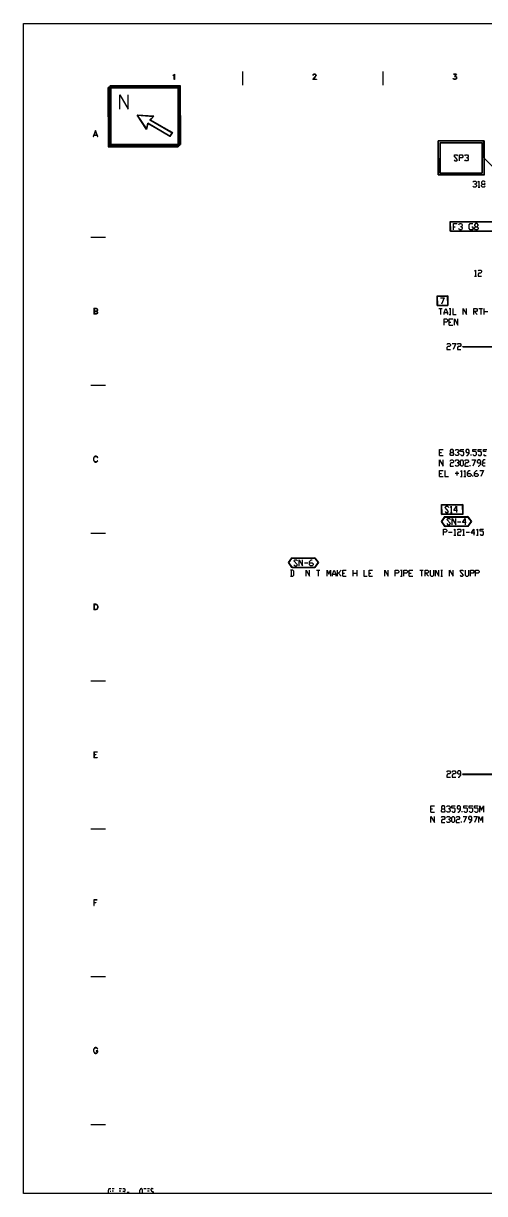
# Model space of a CAD drawing. Header units: millimetres. Extents: x 0 to 818, y 0 to 746.
# Drawn here: x 0 to 294, y 0 to 746 of the extents above; entities that cross this region are included whole.
import ezdxf

# ---------------------------------------------------------------- set-up
doc = ezdxf.new("R2010")
doc.units = ezdxf.units.MM
doc.layers.add('DIAGRAM_IMAGE', color=7, linetype='Continuous')
doc.layers.add('DIAGRAM_VECTOR', color=4, linetype='Continuous')
picture_1 = doc.add_image_def('image1.png', size_in_pixel=(3409, 3109))

msp = doc.modelspace()

# ---------------------------------------------------------------- linework, layer by layer
at = {"layer": 'DIAGRAM_VECTOR'}
for p, q in [((95.44, 712.96), (95.8, 713.2)), ((95.8, 712.96), (95.44, 712.84)), ((95.44, 712.84), (95.44, 712.96)), ((95.8, 713.2), (96.28, 713.68)), ((96.16, 713.32), (95.8, 712.96)), ((96.16, 710.2), (96.16, 713.32)), ((96.28, 710.2), (96.16, 710.2)), ((96.28, 713.68), (96.28, 710.2)), ((139.84, 706.72), (139.84, 715.36)), ((184.48, 710.2), (185.92, 711.88)), ((186.76, 710.2), (184.48, 710.2)), ((184.6, 712.96), (184.72, 713.32)), ((184.6, 712.84), (184.6, 712.96)), ((184.72, 712.84), (184.6, 712.84)), ((186.04, 711.88), (184.6, 710.2)), ((184.6, 710.44), (186.76, 710.44)), ((184.72, 713.32), (184.96, 713.56)), ((184.96, 713.32), (184.72, 712.96)), ((184.72, 712.96), (184.72, 712.84)), ((184.96, 713.56), (185.2, 713.68)), ((185.2, 713.56), (184.96, 713.32)), ((185.2, 713.68), (185.92, 713.68)), ((185.92, 713.56), (185.2, 713.56)), ((185.92, 713.68), (186.28, 713.56)), ((186.28, 713.32), (185.92, 713.56)), ((185.92, 711.88), (186.28, 712.36)), ((186.4, 712.36), (186.04, 711.88)), ((186.28, 713.56), (186.4, 713.32)), ((186.4, 712.96), (186.28, 713.32)), ((186.28, 712.36), (186.4, 712.72)), ((186.4, 713.32), (186.52, 712.96)), ((186.4, 712.72), (186.4, 712.96)), ((186.52, 712.72), (186.4, 712.36)), ((186.52, 712.96), (186.52, 712.72)), ((186.76, 710.44), (186.76, 710.2)), ((229.36, 706.72), (229.36, 715.36)), ((274, 710.56), (273.88, 710.92)), ((273.88, 710.92), (274, 710.92)), ((274.24, 710.56), (274, 710.92)), ((274.6, 710.44), (274, 710.68)), ((274.24, 710.44), (274, 710.56)), ((274.24, 713.56), (274.24, 713.68)), ((274.24, 713.68), (276.04, 713.68)), ((275.8, 713.56), (274.24, 713.56)), ((274.72, 710.44), (274.24, 710.56)), ((274.72, 710.2), (274.24, 710.44)), ((275.8, 713.68), (274.72, 712.24)), ((274.72, 712.24), (275.2, 712.24)), ((275.2, 710.44), (274.72, 710.44)), ((275.2, 710.2), (274.72, 710.2)), ((276.04, 713.68), (274.84, 712.24)), ((274.84, 712.36), (275.2, 712.36)), ((275.2, 712.36), (275.68, 712.24)), ((275.2, 712.24), (275.68, 712)), ((275.68, 710.56), (275.2, 710.44)), ((275.68, 710.44), (275.2, 710.2)), ((275.32, 712.24), (275.8, 711.88)), ((275.8, 710.68), (275.32, 710.44)), ((275.68, 712.24), (276.04, 711.88)), ((275.68, 712), (276.04, 711.52)), ((276.04, 711.04), (275.68, 710.56)), ((276.04, 710.68), (275.68, 710.44)), ((275.8, 711.88), (276.04, 711.4)), ((276.04, 711.16), (275.8, 710.68)), ((276.04, 711.88), (276.16, 711.4)), ((276.04, 711.4), (276.04, 711.16)), ((276.16, 711.16), (276.04, 710.68)), ((276.16, 711.4), (276.16, 711.16)), ((54.28, 667.48), (54.04, 705.04)), ((54.04, 705.04), (54.04, 667.36)), ((54.28, 667.48), (54.04, 705.04)), ((54.04, 705.04), (54.28, 704.8)), ((54.04, 705.04), (54.28, 704.8)), ((99.04, 705.04), (54.04, 705.04)), ((54.28, 704.8), (99.04, 705.04)), ((54.28, 704.8), (99.04, 705.04)), ((54.28, 704.8), (54.28, 667.48)), ((98.92, 704.8), (54.28, 704.8)), ((54.64, 667.84), (54.52, 705.4)), ((54.52, 705.4), (54.52, 667.72)), ((54.64, 667.84), (54.52, 705.4)), ((54.52, 705.4), (54.64, 705.16)), ((54.52, 705.4), (54.64, 705.16)), ((99.4, 705.4), (54.52, 705.4)), ((54.64, 705.16), (99.4, 705.4)), ((54.64, 705.16), (99.4, 705.4)), ((54.64, 705.16), (54.64, 667.84)), ((99.28, 705.16), (54.64, 705.16)), ((55, 668.2), (54.88, 705.76)), ((54.88, 705.76), (54.88, 668.08)), ((55, 668.2), (54.88, 705.76)), ((54.88, 705.76), (55, 705.64)), ((54.88, 705.76), (55, 705.64)), ((99.76, 705.76), (54.88, 705.76)), ((55, 705.64), (99.76, 705.76)), ((55, 705.64), (99.76, 705.76)), ((55, 705.64), (55, 668.2)), ((99.64, 705.64), (55, 705.64)), ((55.36, 668.56), (55.24, 706.12)), ((55.24, 706.12), (55.24, 668.44)), ((55.36, 668.56), (55.24, 706.12)), ((55.24, 706.12), (55.36, 706)), ((55.24, 706.12), (55.36, 706)), ((100.24, 706.12), (55.24, 706.12)), ((55.36, 706), (100.24, 706.12)), ((55.36, 706), (100.24, 706.12)), ((55.36, 706), (55.36, 668.56)), ((100, 706), (55.36, 706)), ((55.72, 669.04), (55.6, 706.48)), ((55.6, 706.48), (55.6, 668.8)), ((55.72, 669.04), (55.6, 706.48)), ((55.6, 706.48), (55.72, 706.48)), ((55.72, 706.48), (55.72, 669.04)), ((98.68, 704.56), (98.56, 704.56)), ((98.56, 704.56), (98.68, 667.36)), ((98.56, 704.56), (98.68, 667.36)), ((98.56, 667.48), (98.56, 704.56)), ((98.68, 667.36), (98.68, 704.56)), ((99.04, 705.04), (98.92, 704.8)), ((99.04, 705.04), (98.92, 704.8)), ((98.92, 704.8), (99.04, 667.72)), ((98.92, 704.8), (99.04, 667.72)), ((98.92, 667.84), (98.92, 704.8)), ((99.04, 667.72), (99.04, 705.04)), ((99.4, 705.4), (99.28, 705.16)), ((99.4, 705.4), (99.28, 705.16)), ((99.28, 705.16), (99.4, 668.08)), ((99.28, 705.16), (99.4, 668.08)), ((99.28, 668.2), (99.28, 705.16)), ((99.4, 668.08), (99.4, 705.4)), ((99.76, 705.76), (99.64, 705.64)), ((99.76, 705.76), (99.64, 705.64)), ((99.64, 705.64), (99.76, 668.44)), ((99.64, 705.64), (99.76, 668.44)), ((99.64, 668.56), (99.64, 705.64)), ((99.76, 668.44), (99.76, 705.76)), ((100.24, 706.12), (100, 706)), ((100.24, 706.12), (100, 706)), ((100, 706), (100.24, 668.8)), ((100, 706), (100.24, 668.8)), ((100, 669.04), (100, 706)), ((100.24, 668.8), (100.24, 706.12)), ((61.48, 691.24), (61.48, 700.48)), ((61.48, 700.48), (66.76, 691.24)), ((66.76, 691.24), (66.76, 700.48)), ((72.64, 687.52), (72.52, 687.4)), ((72.52, 687.4), (72.64, 687.52)), ((72.52, 687.4), (78.52, 678.76)), ((72.52, 687.4), (78.52, 678.76)), ((78.52, 678.28), (72.52, 687.4)), ((83.2, 686.8), (72.52, 687.4)), ((72.52, 687.4), (82.84, 686.68)), ((83.2, 686.8), (72.52, 687.4)), ((78.52, 678.76), (72.64, 687.52)), ((72.64, 687.52), (83.2, 686.8)), ((82.84, 686.68), (80.56, 684.52)), ((83.2, 686.8), (80.92, 684.52)), ((80.92, 684.52), (82.84, 686.68)), ((80.92, 684.52), (82.84, 686.68)), ((82.84, 686.68), (83.2, 686.8)), ((82.84, 686.68), (83.2, 686.8)), ((78.52, 678.28), (79.24, 682.36)), ((79.24, 682.36), (78.52, 678.76)), ((78.52, 678.28), (79.24, 682.36)), ((79.36, 682.12), (78.52, 678.28)), ((79.24, 682.36), (79.36, 682.12)), ((79.24, 682.36), (79.36, 682.12)), ((93.4, 674.2), (79.24, 682.36)), ((79.36, 682.12), (93.4, 674.2)), ((79.36, 682.12), (93.4, 674.2)), ((93.4, 673.96), (79.36, 682.12)), ((94.96, 676.36), (80.56, 684.52)), ((80.56, 684.52), (94.72, 676.24)), ((94.96, 676.36), (80.56, 684.52)), ((80.56, 684.52), (80.92, 684.52)), ((80.56, 684.52), (80.92, 684.52)), ((80.92, 684.52), (94.96, 676.36)), ((46, 677.68), (44.56, 673.84)), ((44.56, 673.84), (44.68, 673.84)), ((44.68, 673.84), (46, 677.08)), ((44.92, 674.8), (47.08, 674.8)), ((45.04, 674.92), (46.84, 674.92)), ((47.44, 673.84), (46, 677.68)), ((46, 677.08), (47.2, 673.84)), ((47.2, 673.84), (47.44, 673.84)), ((78.52, 678.76), (78.52, 678.28)), ((78.52, 678.76), (78.52, 678.28)), ((94.96, 676.36), (93.4, 673.96)), ((93.4, 673.96), (94.72, 676.24)), ((94.72, 676.24), (93.4, 674.2)), ((93.4, 673.96), (94.72, 676.24)), ((93.4, 674.2), (93.4, 673.96)), ((93.4, 674.2), (93.4, 673.96)), ((94.72, 676.24), (94.96, 676.36)), ((94.72, 676.24), (94.96, 676.36)), ((98.56, 667.48), (54.04, 667.36)), ((98.56, 667.48), (54.04, 667.36)), ((54.04, 667.36), (54.28, 667.48)), ((54.04, 667.36), (54.28, 667.48)), ((54.04, 667.36), (98.68, 667.36)), ((54.28, 667.48), (98.56, 667.48)), ((98.92, 667.84), (54.52, 667.72)), ((98.92, 667.84), (54.52, 667.72)), ((54.52, 667.72), (54.64, 667.84)), ((54.52, 667.72), (54.64, 667.84)), ((54.52, 667.72), (99.04, 667.72)), ((54.64, 667.84), (98.92, 667.84)), ((99.28, 668.2), (54.88, 668.08)), ((99.28, 668.2), (54.88, 668.08)), ((54.88, 668.08), (55, 668.2)), ((54.88, 668.08), (55, 668.2)), ((54.88, 668.08), (99.4, 668.08)), ((55, 668.2), (99.28, 668.2)), ((99.64, 668.56), (55.24, 668.44)), ((99.64, 668.56), (55.24, 668.44)), ((55.24, 668.44), (55.36, 668.56)), ((55.24, 668.44), (55.36, 668.56)), ((55.24, 668.44), (99.76, 668.44)), ((55.36, 668.56), (99.64, 668.56)), ((100, 669.04), (55.6, 668.8)), ((100, 669.04), (55.6, 668.8)), ((55.6, 668.8), (55.72, 669.04)), ((55.6, 668.8), (55.72, 669.04)), ((55.6, 668.8), (100.24, 668.8)), ((55.72, 669.04), (100, 669.04)), ((98.68, 667.36), (98.56, 667.48)), ((98.68, 667.36), (98.56, 667.48)), ((99.04, 667.72), (98.92, 667.84)), ((99.04, 667.72), (98.92, 667.84)), ((99.4, 668.08), (99.28, 668.2)), ((99.4, 668.08), (99.28, 668.2)), ((99.76, 668.44), (99.64, 668.56)), ((99.76, 668.44), (99.64, 668.56)), ((100.24, 668.8), (100, 669.04)), ((100.24, 668.8), (100, 669.04)), ((264.64, 671.08), (264.4, 671.2)), ((264.4, 671.2), (293.68, 671.2)), ((264.64, 671.08), (264.4, 671.2)), ((264.4, 671.2), (264.64, 649.36)), ((264.4, 671.2), (264.64, 649.36)), ((264.4, 649.36), (264.4, 671.2)), ((293.68, 671.2), (264.64, 671.08)), ((293.68, 671.2), (264.64, 671.08)), ((264.64, 671.08), (293.44, 671.08)), ((264.64, 649.36), (264.64, 671.08)), ((265.72, 669.88), (265.6, 670.12)), ((265.6, 670.12), (292.48, 670.12)), ((265.72, 669.88), (265.6, 670.12)), ((265.6, 670.12), (265.72, 650.44)), ((265.6, 670.12), (265.72, 650.44)), ((265.6, 650.44), (265.6, 670.12)), ((292.48, 670.12), (265.72, 669.88)), ((292.48, 670.12), (265.72, 669.88)), ((265.72, 669.88), (292.36, 669.88)), ((265.72, 650.44), (265.72, 669.88)), ((292.36, 669.88), (292.48, 670.12)), ((292.36, 669.88), (292.48, 670.12)), ((292.48, 650.44), (292.36, 669.88)), ((292.36, 669.88), (292.36, 650.56)), ((292.48, 650.44), (292.36, 669.88)), ((292.48, 670.12), (292.48, 650.44)), ((293.44, 671.08), (293.68, 671.2)), ((293.44, 671.08), (293.68, 671.2)), ((293.68, 649.24), (293.44, 671.08)), ((293.44, 671.08), (293.44, 649.48)), ((293.68, 649.24), (293.44, 671.08)), ((293.68, 671.2), (293.68, 649.24)), ((274.6, 661.6), (275.08, 662.2)), ((276.76, 658.96), (274.6, 661.6)), ((274.6, 658.96), (275.08, 658.36)), ((275.08, 662.2), (276.28, 662.2)), ((275.08, 658.36), (276.28, 658.36)), ((276.28, 662.2), (276.76, 661.6)), ((276.28, 658.36), (276.76, 658.96)), ((277.96, 658.36), (277.96, 662.2)), ((277.96, 662.2), (279.64, 662.2)), ((279.64, 660.28), (277.96, 660.28)), ((279.64, 662.2), (280.12, 661.6)), ((280.12, 660.88), (279.64, 660.28)), ((280.12, 661.6), (280.12, 660.88)), ((281.32, 661.6), (281.8, 662.2)), ((281.8, 658.36), (281.32, 658.96)), ((281.8, 662.2), (283, 662.2)), ((283, 658.36), (281.8, 658.36)), ((283, 660.28), (282.4, 660.28)), ((283, 662.2), (283.48, 661.6)), ((283.48, 660.88), (283, 660.28)), ((283, 660.28), (283.48, 659.56)), ((283.48, 658.96), (283, 658.36)), ((283.48, 661.6), (283.48, 660.88)), ((283.48, 659.56), (283.48, 658.96)), ((293.44, 660.28), (293.56, 660.4)), ((329.8, 624.16), (293.44, 660.28)), ((293.44, 660.28), (329.68, 624.04)), ((329.8, 624.16), (293.44, 660.28)), ((293.56, 660.4), (329.8, 624.16)), ((264.64, 649.36), (264.4, 649.36)), ((264.52, 649.48), (264.52, 649.24)), ((264.52, 649.24), (293.44, 649.48)), ((293.44, 649.48), (264.52, 649.48)), ((264.52, 649.24), (293.44, 649.48)), ((293.68, 649.24), (264.52, 649.24)), ((265.72, 650.44), (265.6, 650.44)), ((265.72, 650.56), (265.72, 650.44)), ((265.72, 650.44), (292.36, 650.56)), ((292.36, 650.56), (265.72, 650.56)), ((265.72, 650.44), (292.36, 650.56)), ((292.48, 650.44), (265.72, 650.44)), ((292.36, 650.56), (292.48, 650.44)), ((292.36, 650.56), (292.48, 650.44)), ((293.44, 649.48), (293.68, 649.24)), ((293.44, 649.48), (293.68, 649.24)), ((286.48, 644.8), (287.08, 645.52)), ((287.08, 641.56), (286.48, 642.28)), ((287.08, 645.52), (288.16, 645.52)), ((288.16, 643.48), (287.56, 643.48)), ((288.16, 645.52), (288.76, 644.8)), ((288.76, 644.2), (288.16, 643.48)), ((288.16, 643.48), (288.76, 642.88)), ((288.76, 642.28), (288.16, 641.56)), ((288.76, 644.8), (288.76, 644.2)), ((288.76, 642.88), (288.76, 642.28)), ((289.84, 644.8), (290.32, 645.52)), ((290.32, 645.52), (290.32, 641.56)), ((292.6, 645.52), (292, 644.8)), ((292, 644.8), (292, 644.2)), ((292, 644.2), (292.6, 643.48)), ((292, 642.88), (292.6, 643.48)), ((292, 642.28), (292, 642.88)), ((292.6, 641.56), (292, 642.28)), ((293.68, 645.52), (292.6, 645.52)), ((292.6, 643.48), (293.68, 643.48)), ((294.28, 644.8), (293.68, 645.52)), ((293.68, 643.48), (294.28, 644.2)), ((293.68, 643.48), (294.28, 642.88)), ((294.28, 642.28), (293.68, 641.56)), ((288.16, 641.56), (287.08, 641.56)), ((289.84, 641.56), (290.92, 641.56)), ((293.68, 641.56), (292.6, 641.56)), ((272.2, 619.6), (272.08, 619.72)), ((272.08, 619.72), (305.68, 619.72)), ((272.2, 619.6), (272.08, 619.72)), ((272.08, 619.72), (272.2, 613.48)), ((272.08, 619.72), (272.2, 613.48)), ((272.08, 613.48), (272.08, 619.72)), ((305.68, 619.72), (272.2, 619.6)), ((305.68, 619.72), (272.2, 619.6)), ((272.2, 619.6), (305.56, 619.6)), ((272.2, 613.48), (272.2, 619.6)), ((272.2, 613.48), (272.08, 613.48)), ((272.2, 613.6), (272.2, 613.48)), ((272.2, 613.48), (305.56, 613.6)), ((305.56, 613.6), (272.2, 613.6)), ((272.2, 613.48), (305.56, 613.6)), ((305.68, 613.48), (272.2, 613.48)), ((274.24, 614.44), (274.24, 618.4)), ((274.24, 618.4), (276.4, 618.4)), ((274.24, 616.36), (275.32, 616.36)), ((277.6, 617.68), (278.08, 618.4)), ((278.08, 614.44), (277.6, 615.16)), ((278.08, 618.4), (279.28, 618.4)), ((279.28, 614.44), (278.08, 614.44)), ((279.28, 616.36), (278.68, 616.36)), ((279.28, 618.4), (279.76, 617.68)), ((279.76, 617.08), (279.28, 616.36)), ((279.28, 616.36), (279.76, 615.76)), ((279.76, 615.16), (279.28, 614.44)), ((279.76, 617.68), (279.76, 617.08)), ((279.76, 615.76), (279.76, 615.16)), ((284.2, 617.68), (284.8, 618.4)), ((284.2, 615.16), (284.2, 617.68)), ((284.8, 614.44), (284.2, 615.16)), ((284.8, 618.4), (286.48, 618.4)), ((286.48, 614.44), (284.8, 614.44)), ((285.88, 616.36), (286.48, 616.36)), ((286.48, 616.36), (286.48, 614.44)), ((288.16, 618.4), (287.56, 617.68)), ((287.56, 617.68), (287.56, 617.08)), ((287.56, 617.08), (288.16, 616.36)), ((287.56, 615.76), (288.16, 616.36)), ((287.56, 615.16), (287.56, 615.76)), ((288.16, 614.44), (287.56, 615.16)), ((289.24, 618.4), (288.16, 618.4)), ((288.16, 616.36), (289.24, 616.36)), ((289.24, 614.44), (288.16, 614.44)), ((289.84, 617.68), (289.24, 618.4)), ((289.24, 616.36), (289.84, 617.08)), ((289.24, 616.36), (289.84, 615.76)), ((289.84, 615.16), (289.24, 614.44)), ((289.84, 617.08), (289.84, 617.68)), ((289.84, 615.76), (289.84, 615.16)), ((42.88, 609.64), (52.24, 609.64)), ((287.56, 588.16), (288.16, 588.76)), ((287.56, 584.92), (288.76, 584.92)), ((288.16, 588.76), (288.16, 584.92)), ((289.84, 588.16), (290.32, 588.76)), ((290.32, 586.84), (289.84, 586.24)), ((289.84, 586.24), (289.84, 584.92)), ((289.84, 584.92), (292, 584.92)), ((290.32, 588.76), (291.52, 588.76)), ((291.52, 586.84), (290.32, 586.84)), ((291.52, 588.76), (292, 588.16)), ((292, 587.56), (291.52, 586.84)), ((292, 588.16), (292, 587.56)), ((263.92, 572.2), (263.68, 572.32)), ((263.68, 572.32), (270.64, 572.32)), ((263.92, 572.2), (263.68, 572.32)), ((263.68, 572.32), (263.92, 566.2)), ((263.68, 572.32), (263.92, 566.2)), ((263.68, 566.2), (263.68, 572.32)), ((270.64, 572.32), (263.92, 572.2)), ((270.64, 572.32), (263.92, 572.2)), ((263.92, 572.2), (270.4, 572.2)), ((263.92, 566.2), (263.92, 572.2)), ((265.84, 571), (268.12, 571)), ((268.12, 571), (266.44, 567.04)), ((270.4, 572.2), (270.64, 572.32)), ((270.4, 572.2), (270.64, 572.32)), ((270.64, 566.08), (270.4, 572.2)), ((270.4, 572.2), (270.4, 566.2)), ((270.64, 566.08), (270.4, 572.2)), ((270.64, 572.32), (270.64, 566.08)), ((44.92, 564.4), (44.92, 560.56)), ((44.92, 564.4), (46.36, 564.4)), ((46.36, 560.56), (44.92, 560.56)), ((45.04, 564.16), (45.04, 560.8)), ((45.04, 564.16), (46.36, 564.16)), ((46.36, 562.6), (45.04, 562.6)), ((45.04, 562.36), (46.36, 562.36)), ((46.36, 560.8), (45.04, 560.8)), ((46.36, 564.4), (46.84, 564.16)), ((46.36, 564.16), (46.84, 564.04)), ((46.84, 562.72), (46.36, 562.6)), ((46.84, 562.6), (46.36, 562.36)), ((46.36, 562.6), (46.84, 562.36)), ((46.36, 562.36), (46.84, 562.24)), ((46.84, 560.92), (46.36, 560.8)), ((46.84, 560.8), (46.36, 560.56)), ((46.84, 564.16), (47.08, 564.04)), ((46.84, 564.04), (47.08, 563.68)), ((47.08, 563.08), (46.84, 562.72)), ((47.08, 562.72), (46.84, 562.6)), ((46.84, 562.36), (47.08, 562.24)), ((46.84, 562.24), (47.08, 561.88)), ((47.08, 561.28), (46.84, 560.92)), ((47.08, 560.92), (46.84, 560.8)), ((47.08, 564.04), (47.2, 563.68)), ((47.08, 563.68), (47.08, 563.08)), ((47.2, 563.08), (47.08, 562.72)), ((47.08, 562.24), (47.2, 561.88)), ((47.08, 561.88), (47.08, 561.28)), ((47.2, 561.28), (47.08, 560.92)), ((47.2, 563.68), (47.2, 563.08)), ((47.2, 561.88), (47.2, 561.28)), ((263.92, 566.2), (263.68, 566.2)), ((263.8, 566.2), (263.8, 566.08)), ((263.8, 566.08), (270.4, 566.2)), ((270.4, 566.2), (263.8, 566.2)), ((263.8, 566.08), (270.4, 566.2)), ((270.64, 566.08), (263.8, 566.08)), ((264.76, 564.28), (266.92, 564.28)), ((265.84, 564.28), (265.84, 560.44)), ((268.12, 561.64), (269.2, 564.28)), ((268.12, 560.44), (268.12, 561.64)), ((268.12, 561.64), (270.28, 561.64)), ((269.2, 564.28), (270.28, 561.64)), ((270.28, 561.64), (270.28, 560.44)), ((270.4, 566.2), (270.64, 566.08)), ((270.4, 566.2), (270.64, 566.08)), ((271.48, 564.28), (272.56, 564.28)), ((271.48, 560.44), (272.56, 560.44)), ((271.96, 564.28), (271.96, 560.44)), ((273.64, 564.28), (273.64, 560.44)), ((273.64, 560.44), (275.92, 560.44)), ((280.36, 560.44), (280.36, 564.28)), ((280.36, 564.28), (282.52, 560.44)), ((282.52, 560.44), (282.52, 564.28)), ((287.08, 560.44), (287.08, 564.28)), ((287.08, 564.28), (288.76, 564.28)), ((288.76, 562.36), (287.08, 562.36)), ((287.56, 562.36), (289.24, 560.44)), ((288.76, 564.28), (289.24, 563.68)), ((289.24, 562.96), (288.76, 562.36)), ((289.24, 563.68), (289.24, 562.96)), ((290.32, 564.28), (292.6, 564.28)), ((291.52, 564.28), (291.52, 560.44)), ((293.68, 560.44), (293.68, 564.28)), ((293.68, 562.36), (295.96, 562.36)), ((268.12, 553.72), (268.12, 557.56)), ((268.12, 557.56), (269.8, 557.56)), ((269.8, 555.64), (268.12, 555.64)), ((269.8, 557.56), (270.28, 556.96)), ((270.28, 556.24), (269.8, 555.64)), ((270.28, 556.96), (270.28, 556.24)), ((271.48, 553.72), (271.48, 557.56)), ((271.48, 557.56), (273.64, 557.56)), ((271.48, 555.64), (272.56, 555.64)), ((271.48, 553.72), (273.64, 553.72)), ((274.72, 553.72), (274.72, 557.56)), ((274.72, 557.56), (277, 553.72)), ((277, 553.72), (277, 557.56)), ((269.92, 541.36), (270.52, 541.96)), ((270.52, 540.04), (269.92, 539.44)), ((269.92, 539.44), (269.92, 538.12)), ((269.92, 538.12), (272.2, 538.12)), ((270.52, 541.96), (271.6, 541.96)), ((271.6, 540.04), (270.52, 540.04)), ((271.6, 541.96), (272.2, 541.36)), ((272.2, 540.64), (271.6, 540.04)), ((272.2, 541.36), (272.2, 540.64)), ((273.28, 541.96), (275.56, 541.96)), ((275.56, 541.96), (273.88, 538.12)), ((276.64, 541.36), (277.24, 541.96)), ((277.24, 540.04), (276.64, 539.44)), ((276.64, 539.44), (276.64, 538.12)), ((276.64, 538.12), (278.8, 538.12)), ((277.24, 541.96), (278.32, 541.96)), ((278.32, 540.04), (277.24, 540.04)), ((278.32, 541.96), (278.8, 541.36)), ((278.8, 540.64), (278.32, 540.04)), ((278.8, 541.36), (278.8, 540.64)), ((308.8, 540.04), (280.12, 539.8)), ((308.8, 540.04), (280.12, 539.8)), ((280.12, 539.8), (280.12, 540.04)), ((280.12, 540.04), (308.8, 540.04)), ((280.12, 539.8), (308.8, 539.8)), ((42.88, 515.32), (52.24, 515.32)), ((45.76, 470.08), (45.4, 469.96)), ((46.48, 470.08), (45.76, 470.08)), ((46.84, 469.96), (46.48, 470.08)), ((265.24, 470.44), (265.24, 474.4)), ((265.24, 474.4), (267.52, 474.4)), ((265.24, 472.36), (266.44, 472.36)), ((265.24, 470.44), (267.52, 470.44)), ((272.56, 474.4), (271.96, 473.68)), ((271.96, 473.68), (271.96, 473.08)), ((271.96, 473.08), (272.56, 472.36)), ((271.96, 471.76), (272.56, 472.36)), ((271.96, 471.16), (271.96, 471.76)), ((272.56, 470.44), (271.96, 471.16)), ((273.64, 474.4), (272.56, 474.4)), ((272.56, 472.36), (273.64, 472.36)), ((273.64, 470.44), (272.56, 470.44)), ((274.24, 473.68), (273.64, 474.4)), ((273.64, 472.36), (274.24, 473.08)), ((273.64, 472.36), (274.24, 471.76)), ((274.24, 471.16), (273.64, 470.44)), ((274.24, 473.08), (274.24, 473.68)), ((274.24, 471.76), (274.24, 471.16)), ((275.32, 473.68), (275.92, 474.4)), ((275.92, 470.44), (275.32, 471.16)), ((275.92, 474.4), (277, 474.4)), ((277, 470.44), (275.92, 470.44)), ((277, 472.36), (276.4, 472.36)), ((277, 474.4), (277.6, 473.68)), ((277.6, 473.08), (277, 472.36)), ((277, 472.36), (277.6, 471.76)), ((277.6, 471.16), (277, 470.44)), ((277.6, 473.68), (277.6, 473.08)), ((277.6, 471.76), (277.6, 471.16)), ((278.68, 473.08), (278.68, 474.4)), ((278.68, 474.4), (280.84, 474.4)), ((280.36, 473.08), (278.68, 473.08)), ((278.68, 471.16), (279.28, 470.44)), ((279.28, 470.44), (280.36, 470.44)), ((280.84, 472.36), (280.36, 473.08)), ((280.36, 470.44), (280.84, 471.16)), ((280.84, 471.16), (280.84, 472.36)), ((282.52, 474.4), (282.04, 473.68)), ((282.04, 473.68), (282.04, 473.08)), ((282.04, 473.08), (282.52, 472.36)), ((283.72, 474.4), (282.52, 474.4)), ((282.52, 472.36), (284.2, 472.36)), ((282.52, 470.44), (283.12, 470.44)), ((283.12, 470.44), (284.2, 471.76)), ((284.2, 473.68), (283.72, 474.4)), ((284.2, 471.76), (284.2, 473.68)), ((285.4, 470.44), (285.4, 471.16)), ((286.48, 473.08), (286.48, 474.4)), ((286.48, 474.4), (288.76, 474.4)), ((288.16, 473.08), (286.48, 473.08)), ((286.48, 471.16), (287.08, 470.44)), ((287.08, 470.44), (288.16, 470.44)), ((288.76, 472.36), (288.16, 473.08)), ((288.16, 470.44), (288.76, 471.16)), ((288.76, 471.16), (288.76, 472.36)), ((289.84, 473.08), (289.84, 474.4)), ((289.84, 474.4), (292, 474.4)), ((291.52, 473.08), (289.84, 473.08)), ((289.84, 471.16), (290.32, 470.44)), ((290.32, 470.44), (291.52, 470.44)), ((292, 472.36), (291.52, 473.08)), ((291.52, 470.44), (292, 471.16)), ((292, 471.16), (292, 472.36)), ((293.2, 473.08), (293.2, 474.4)), ((293.2, 474.4), (295.36, 474.4)), ((294.88, 473.08), (293.2, 473.08)), ((293.2, 471.16), (293.68, 470.44)), ((293.68, 470.44), (294.88, 470.44)), ((44.92, 469.24), (44.68, 468.64)), ((44.68, 468.64), (44.68, 467.8)), ((44.68, 467.8), (44.92, 467.2)), ((45.04, 469.6), (44.92, 469.24)), ((44.92, 468.64), (45.04, 469.24)), ((44.92, 467.8), (44.92, 468.64)), ((45.04, 467.2), (44.92, 467.8)), ((44.92, 467.2), (45.04, 466.84)), ((45.4, 469.96), (45.04, 469.6)), ((45.04, 469.24), (45.4, 469.72)), ((45.4, 466.72), (45.04, 467.2)), ((45.04, 466.84), (45.4, 466.48)), ((45.4, 469.72), (45.76, 469.96)), ((45.76, 466.48), (45.4, 466.72)), ((45.4, 466.48), (45.76, 466.36)), ((45.76, 469.96), (46.48, 469.96)), ((46.48, 466.48), (45.76, 466.48)), ((45.76, 466.36), (46.48, 466.36)), ((46.48, 469.96), (46.84, 469.72)), ((46.84, 466.72), (46.48, 466.48)), ((46.48, 466.36), (46.84, 466.48)), ((47.2, 469.6), (46.84, 469.96)), ((46.84, 469.72), (47.08, 469.6)), ((47.08, 466.84), (46.84, 466.72)), ((46.84, 466.48), (47.2, 466.84)), ((47.08, 469.6), (47.2, 469.24)), ((47.2, 467.2), (47.08, 466.84)), ((47.44, 469.24), (47.2, 469.6)), ((47.2, 469.24), (47.44, 469.24)), ((47.44, 467.2), (47.2, 467.2)), ((47.2, 466.84), (47.44, 467.2)), ((265.24, 463.72), (265.24, 467.68)), ((265.24, 467.68), (267.52, 463.72)), ((267.52, 463.72), (267.52, 467.68)), ((271.96, 466.96), (272.56, 467.68)), ((272.56, 465.76), (271.96, 465.04)), ((271.96, 465.04), (271.96, 463.72)), ((271.96, 463.72), (274.24, 463.72)), ((272.56, 467.68), (273.64, 467.68)), ((273.64, 465.76), (272.56, 465.76)), ((273.64, 467.68), (274.24, 466.96)), ((274.24, 466.36), (273.64, 465.76)), ((274.24, 466.96), (274.24, 466.36)), ((275.32, 466.96), (275.92, 467.68)), ((275.92, 463.72), (275.32, 464.44)), ((275.92, 467.68), (277, 467.68)), ((277, 463.72), (275.92, 463.72)), ((277, 465.76), (276.4, 465.76)), ((277, 467.68), (277.6, 466.96)), ((277.6, 466.36), (277, 465.76)), ((277, 465.76), (277.6, 465.04)), ((277.6, 464.44), (277, 463.72)), ((277.6, 466.96), (277.6, 466.36)), ((277.6, 465.04), (277.6, 464.44)), ((278.68, 466.96), (279.28, 467.68)), ((278.68, 464.44), (278.68, 466.96)), ((279.28, 463.72), (278.68, 464.44)), ((279.28, 467.68), (279.76, 467.68)), ((279.76, 463.72), (279.28, 463.72)), ((279.76, 467.68), (280.36, 466.96)), ((280.36, 464.44), (279.76, 463.72)), ((280.36, 466.96), (280.36, 464.44)), ((281.44, 466.96), (282.04, 467.68)), ((282.04, 465.76), (281.44, 465.04)), ((281.44, 465.04), (281.44, 463.72)), ((281.44, 463.72), (283.72, 463.72)), ((282.04, 467.68), (283.12, 467.68)), ((283.12, 465.76), (282.04, 465.76)), ((283.12, 467.68), (283.72, 466.96)), ((283.72, 466.36), (283.12, 465.76)), ((283.72, 466.96), (283.72, 466.36)), ((284.8, 463.72), (284.8, 464.44)), ((285.88, 467.68), (288.16, 467.68)), ((288.16, 467.68), (286.48, 463.72)), ((289.84, 467.68), (289.24, 466.96)), ((289.24, 466.96), (289.24, 466.36)), ((289.24, 466.36), (289.84, 465.76)), ((290.92, 467.68), (289.84, 467.68)), ((289.84, 465.76), (291.52, 465.76)), ((289.84, 463.72), (290.32, 463.72)), ((290.32, 463.72), (291.52, 465.04)), ((291.52, 466.96), (290.92, 467.68)), ((291.52, 465.04), (291.52, 466.96)), ((293.2, 467.68), (292.6, 466.96)), ((292.6, 466.96), (292.6, 466.36)), ((292.6, 466.36), (293.2, 465.76)), ((292.6, 465.04), (293.2, 465.76)), ((292.6, 464.44), (292.6, 465.04)), ((293.2, 463.72), (292.6, 464.44)), ((294.28, 467.68), (293.2, 467.68)), ((293.2, 465.76), (294.28, 465.76)), ((294.28, 463.72), (293.2, 463.72)), ((265.24, 457.12), (265.24, 460.96)), ((265.24, 460.96), (267.52, 460.96)), ((265.24, 459.04), (266.44, 459.04)), ((265.24, 457.12), (267.52, 457.12)), ((268.6, 460.96), (268.6, 457.12)), ((268.6, 457.12), (270.88, 457.12)), ((277.6, 459.04), (275.32, 459.04)), ((276.4, 457.72), (276.4, 460.36)), ((278.68, 460.36), (279.28, 460.96)), ((278.68, 457.12), (279.76, 457.12)), ((279.28, 460.96), (279.28, 457.12)), ((280.84, 460.36), (281.44, 460.96)), ((280.84, 457.12), (282.04, 457.12)), ((281.44, 460.96), (281.44, 457.12)), ((283.12, 459.64), (284.2, 460.96)), ((283.12, 457.72), (283.12, 459.64)), ((283.12, 459.04), (284.8, 459.04)), ((283.72, 457.12), (283.12, 457.72)), ((284.8, 457.12), (283.72, 457.12)), ((284.2, 460.96), (284.8, 460.96)), ((284.8, 459.04), (285.4, 458.32)), ((285.4, 457.72), (284.8, 457.12)), ((285.4, 458.32), (285.4, 457.72)), ((286.48, 457.12), (286.48, 457.72)), ((287.56, 459.64), (288.76, 460.96)), ((287.56, 457.72), (287.56, 459.64)), ((287.56, 459.04), (289.24, 459.04)), ((288.16, 457.12), (287.56, 457.72)), ((289.24, 457.12), (288.16, 457.12)), ((288.76, 460.96), (289.24, 460.96)), ((289.24, 459.04), (289.84, 458.32)), ((289.84, 457.72), (289.24, 457.12)), ((289.84, 458.32), (289.84, 457.72)), ((290.92, 460.96), (293.2, 460.96)), ((293.2, 460.96), (291.52, 457.12)), ((266.68, 439.12), (266.44, 439.36)), ((266.44, 439.36), (280.12, 439.36)), ((266.68, 439.12), (266.44, 439.36)), ((266.44, 439.36), (266.68, 433.12)), ((266.44, 439.36), (266.68, 433.12)), ((266.44, 433.12), (266.44, 439.36)), ((266.68, 433.12), (266.44, 433.12)), ((266.56, 433.24), (266.56, 433)), ((266.56, 433), (279.88, 433.24)), ((279.88, 433.24), (266.56, 433.24)), ((266.56, 433), (279.88, 433.24)), ((280.12, 433), (266.56, 433)), ((280.12, 439.36), (266.68, 439.12)), ((280.12, 439.36), (266.68, 439.12)), ((266.68, 439.12), (279.88, 439.12)), ((266.68, 433.12), (266.68, 439.12)), ((268.84, 437.44), (269.32, 438.16)), ((271, 434.92), (268.84, 437.44)), ((268.84, 434.92), (269.32, 434.2)), ((269.32, 438.16), (270.52, 438.16)), ((269.32, 434.2), (270.52, 434.2)), ((270.52, 438.16), (271, 437.44)), ((270.52, 434.2), (271, 434.92)), ((272.2, 437.44), (272.68, 438.16)), ((272.2, 434.2), (273.28, 434.2)), ((272.68, 438.16), (272.68, 434.2)), ((274.36, 435.52), (276.04, 438.16)), ((276.64, 435.52), (274.36, 435.52)), ((276.04, 438.16), (276.04, 434.2)), ((279.88, 439.12), (280.12, 439.36)), ((279.88, 439.12), (280.12, 439.36)), ((280.12, 433), (279.88, 439.12)), ((279.88, 439.12), (279.88, 433.24)), ((280.12, 433), (279.88, 439.12)), ((279.88, 433.24), (280.12, 433)), ((279.88, 433.24), (280.12, 433)), ((280.12, 439.36), (280.12, 433)), ((266.44, 428.44), (268.72, 431.56)), ((266.68, 428.44), (266.44, 428.44)), ((266.68, 428.44), (266.44, 428.44)), ((266.44, 428.44), (268.84, 425.32)), ((266.44, 428.44), (268.84, 425.32)), ((268.72, 425.2), (266.44, 428.44)), ((268.72, 431.56), (266.68, 428.44)), ((268.72, 431.56), (266.68, 428.44)), ((266.68, 428.44), (268.84, 431.32)), ((268.84, 425.32), (266.68, 428.44)), ((268.84, 431.32), (268.72, 431.56)), ((268.72, 431.56), (283.36, 431.56)), ((268.84, 431.32), (268.72, 431.56)), ((268.84, 425.32), (268.72, 425.2)), ((283.36, 431.56), (268.84, 431.32)), ((283.36, 431.56), (268.84, 431.32)), ((268.84, 431.32), (283.24, 431.32)), ((268.84, 425.44), (268.84, 425.2)), ((268.84, 425.2), (283.24, 425.44)), ((283.24, 425.44), (268.84, 425.44)), ((268.84, 425.2), (283.24, 425.44)), ((269.92, 429.64), (270.52, 430.36)), ((272.2, 427.12), (269.92, 429.64)), ((269.92, 427.12), (270.52, 426.4)), ((270.52, 430.36), (271.6, 430.36)), ((270.52, 426.4), (271.6, 426.4)), ((271.6, 430.36), (272.2, 429.64)), ((271.6, 426.4), (272.2, 427.12)), ((273.28, 426.4), (273.28, 430.36)), ((273.28, 430.36), (275.56, 426.4)), ((275.56, 426.4), (275.56, 430.36)), ((276.64, 428.32), (278.8, 428.32)), ((280, 427.72), (281.68, 430.36)), ((282.16, 427.72), (280, 427.72)), ((281.68, 430.36), (281.68, 426.4)), ((283.24, 431.32), (283.36, 431.56)), ((283.24, 431.32), (283.36, 431.56)), ((285.64, 428.44), (283.24, 431.32)), ((283.24, 431.32), (285.4, 428.44)), ((285.64, 428.44), (283.24, 431.32)), ((285.4, 428.44), (283.24, 425.44)), ((283.24, 425.44), (283.36, 425.2)), ((283.24, 425.44), (283.36, 425.2)), ((283.36, 431.56), (285.64, 428.44)), ((283.36, 425.2), (285.4, 428.44)), ((283.36, 425.2), (285.4, 428.44)), ((285.64, 428.44), (283.36, 425.2)), ((285.4, 428.44), (285.64, 428.44)), ((285.4, 428.44), (285.64, 428.44)), ((42.88, 421.12), (52.24, 421.12)), ((267.76, 419.68), (267.76, 423.64)), ((267.76, 423.64), (269.32, 423.64)), ((269.32, 421.72), (267.76, 421.72)), ((283.36, 425.2), (268.84, 425.2)), ((269.32, 423.64), (269.92, 423.04)), ((269.92, 422.32), (269.32, 421.72)), ((269.92, 423.04), (269.92, 422.32)), ((271, 421.72), (273.28, 421.72)), ((274.36, 423.04), (274.96, 423.64)), ((274.36, 419.68), (275.56, 419.68)), ((274.96, 423.64), (274.96, 419.68)), ((276.64, 423.04), (277.24, 423.64)), ((277.24, 421.72), (276.64, 421)), ((276.64, 421), (276.64, 419.68)), ((276.64, 419.68), (278.8, 419.68)), ((277.24, 423.64), (278.32, 423.64)), ((278.32, 421.72), (277.24, 421.72)), ((278.32, 423.64), (278.8, 423.04)), ((278.8, 422.32), (278.32, 421.72)), ((278.8, 423.04), (278.8, 422.32)), ((280, 423.04), (280.48, 423.64)), ((280, 419.68), (281.08, 419.68)), ((280.48, 423.64), (280.48, 419.68)), ((282.16, 421.72), (284.44, 421.72)), ((285.52, 421), (287.2, 423.64)), ((287.8, 421), (285.52, 421)), ((287.2, 423.64), (287.2, 419.68)), ((288.88, 423.04), (289.48, 423.64)), ((288.88, 419.68), (289.96, 419.68)), ((289.48, 423.64), (289.48, 419.68)), ((291.16, 422.32), (291.16, 423.64)), ((291.16, 423.64), (293.32, 423.64)), ((292.84, 422.32), (291.16, 422.32)), ((291.16, 420.4), (291.64, 419.68)), ((291.64, 419.68), (292.84, 419.68)), ((293.32, 421.72), (292.84, 422.32)), ((292.84, 419.68), (293.32, 420.4)), ((293.32, 420.4), (293.32, 421.72)), ((168.88, 402.28), (171.16, 405.28)), ((171.16, 405.28), (169.12, 402.28)), ((171.16, 405.28), (169.12, 402.28)), ((169.12, 402.28), (171.28, 405.16)), ((171.28, 405.16), (171.16, 405.28)), ((171.16, 405.28), (185.8, 405.28)), ((171.28, 405.16), (171.16, 405.28)), ((185.8, 405.28), (171.28, 405.16)), ((185.8, 405.28), (171.28, 405.16)), ((171.28, 405.16), (185.68, 405.16)), ((172.36, 403.48), (172.96, 404.08)), ((174.64, 400.84), (172.36, 403.48)), ((172.96, 404.08), (174.04, 404.08)), ((174.04, 404.08), (174.64, 403.48)), ((175.72, 400.24), (175.72, 404.08)), ((175.72, 404.08), (178, 400.24)), ((178, 400.24), (178, 404.08)), ((182.44, 402.88), (183.52, 404.08)), ((182.44, 400.84), (182.44, 402.88)), ((183.52, 404.08), (184.12, 404.08)), ((185.68, 405.16), (185.8, 405.28)), ((185.68, 405.16), (185.8, 405.28)), ((188.08, 402.28), (185.68, 405.16)), ((185.68, 405.16), (187.84, 402.28)), ((188.08, 402.28), (185.68, 405.16)), ((185.8, 405.28), (188.08, 402.28)), ((169.12, 402.28), (168.88, 402.28)), ((169.12, 402.28), (168.88, 402.28)), ((168.88, 402.28), (171.28, 399.16)), ((168.88, 402.28), (171.28, 399.16)), ((171.16, 399.04), (168.88, 402.28)), ((171.28, 399.16), (169.12, 402.28)), ((171.76, 397.48), (170.2, 397.48)), ((170.68, 397.48), (170.68, 393.52)), ((171.28, 399.16), (171.16, 399.04)), ((171.28, 399.16), (171.28, 399.04)), ((171.28, 399.04), (185.68, 399.16)), ((185.68, 399.16), (171.28, 399.16)), ((171.28, 399.04), (185.68, 399.16)), ((185.8, 399.04), (171.28, 399.04)), ((172.36, 396.76), (171.76, 397.48)), ((172.36, 400.84), (172.96, 400.24)), ((172.36, 394.24), (172.36, 396.76)), ((172.96, 400.24), (174.04, 400.24)), ((174.04, 400.24), (174.64, 400.84)), ((179.08, 402.16), (181.24, 402.16)), ((180.16, 393.52), (180.16, 397.48)), ((180.16, 397.48), (182.44, 393.52)), ((182.44, 402.16), (184.12, 402.16)), ((182.92, 400.24), (182.44, 400.84)), ((182.44, 393.52), (182.44, 397.48)), ((184.12, 400.24), (182.92, 400.24)), ((184.12, 402.16), (184.6, 401.56)), ((184.6, 400.84), (184.12, 400.24)), ((184.6, 401.56), (184.6, 400.84)), ((187.84, 402.28), (185.68, 399.16)), ((185.68, 399.16), (185.8, 399.04)), ((185.68, 399.16), (185.8, 399.04)), ((185.8, 399.04), (187.84, 402.28)), ((185.8, 399.04), (187.84, 402.28)), ((188.08, 402.28), (185.8, 399.04)), ((186.88, 397.48), (189.04, 397.48)), ((187.84, 402.28), (188.08, 402.28)), ((187.84, 402.28), (188.08, 402.28)), ((187.96, 397.48), (187.96, 393.52)), ((193.6, 393.52), (193.6, 397.48)), ((193.6, 397.48), (194.68, 394.84)), ((194.68, 394.84), (195.76, 397.48)), ((195.76, 397.48), (195.76, 393.52)), ((196.96, 394.84), (198.04, 397.48)), ((198.04, 397.48), (199.12, 394.84)), ((200.2, 393.52), (200.2, 397.48)), ((200.8, 395.44), (200.2, 395.44)), ((202.48, 397.48), (200.8, 395.44)), ((200.8, 395.44), (202.48, 393.52)), ((203.56, 393.52), (203.56, 397.48)), ((203.56, 397.48), (205.84, 397.48)), ((203.56, 395.44), (204.76, 395.44)), ((210.28, 393.52), (210.28, 397.48)), ((210.28, 395.44), (212.56, 395.44)), ((212.56, 397.48), (212.56, 393.52)), ((217, 397.48), (217, 393.52)), ((220.36, 393.52), (220.36, 397.48)), ((220.36, 397.48), (222.52, 397.48)), ((220.36, 395.44), (221.44, 395.44)), ((230.32, 393.52), (230.32, 397.48)), ((230.32, 397.48), (232.6, 393.52)), ((232.6, 393.52), (232.6, 397.48)), ((237.04, 393.52), (237.04, 397.48)), ((237.04, 397.48), (238.72, 397.48)), ((238.72, 395.44), (237.04, 395.44)), ((238.72, 397.48), (239.32, 396.76)), ((239.32, 396.16), (238.72, 395.44)), ((239.32, 396.76), (239.32, 396.16)), ((240.4, 397.48), (241.48, 397.48)), ((241, 397.48), (241, 393.52)), ((242.56, 393.52), (242.56, 397.48)), ((242.56, 397.48), (244.24, 397.48)), ((244.24, 395.44), (242.56, 395.44)), ((244.24, 397.48), (244.84, 396.76)), ((244.84, 396.16), (244.24, 395.44)), ((244.84, 396.76), (244.84, 396.16)), ((245.92, 393.52), (245.92, 397.48)), ((245.92, 397.48), (248.2, 397.48)), ((245.92, 395.44), (247.12, 395.44)), ((252.64, 397.48), (254.92, 397.48)), ((253.72, 397.48), (253.72, 393.52)), ((256, 393.52), (256, 397.48)), ((256, 397.48), (257.68, 397.48)), ((257.68, 395.44), (256, 395.44)), ((256.6, 395.44), (258.28, 393.52)), ((257.68, 397.48), (258.28, 396.76)), ((258.28, 396.16), (257.68, 395.44)), ((258.28, 396.76), (258.28, 396.16)), ((259.36, 397.48), (259.36, 394.24)), ((261.52, 394.24), (261.52, 397.48)), ((262.72, 393.52), (262.72, 397.48)), ((262.72, 397.48), (264.88, 393.52)), ((264.88, 393.52), (264.88, 397.48)), ((266.08, 397.48), (267.16, 397.48)), ((266.56, 397.48), (266.56, 393.52)), ((271.6, 393.52), (271.6, 397.48)), ((271.6, 397.48), (273.88, 393.52)), ((273.88, 393.52), (273.88, 397.48)), ((278.32, 396.76), (278.8, 397.48)), ((280.48, 394.24), (278.32, 396.76)), ((278.8, 397.48), (280, 397.48)), ((280, 397.48), (280.48, 396.76)), ((281.68, 397.48), (281.68, 394.24)), ((283.84, 394.24), (283.84, 397.48)), ((285.04, 393.52), (285.04, 397.48)), ((285.04, 397.48), (286.6, 397.48)), ((286.6, 395.44), (285.04, 395.44)), ((286.6, 397.48), (287.2, 396.76)), ((287.2, 396.16), (286.6, 395.44)), ((287.2, 396.76), (287.2, 396.16)), ((288.28, 393.52), (288.28, 397.48)), ((288.28, 397.48), (289.96, 397.48)), ((289.96, 395.44), (288.28, 395.44)), ((289.96, 397.48), (290.56, 396.76)), ((290.56, 396.16), (289.96, 395.44)), ((290.56, 396.76), (290.56, 396.16)), ((170.2, 393.52), (171.76, 393.52)), ((171.76, 393.52), (172.36, 394.24)), ((196.96, 393.52), (196.96, 394.84)), ((196.96, 394.84), (199.12, 394.84)), ((199.12, 394.84), (199.12, 393.52)), ((203.56, 393.52), (205.84, 393.52)), ((217, 393.52), (219.16, 393.52)), ((220.36, 393.52), (222.52, 393.52)), ((240.4, 393.52), (241.48, 393.52)), ((245.92, 393.52), (248.2, 393.52)), ((259.36, 394.24), (259.84, 393.52)), ((259.84, 393.52), (261.04, 393.52)), ((261.04, 393.52), (261.52, 394.24)), ((266.08, 393.52), (267.16, 393.52)), ((278.32, 394.24), (278.8, 393.52)), ((278.8, 393.52), (280, 393.52)), ((280, 393.52), (280.48, 394.24)), ((281.68, 394.24), (282.16, 393.52)), ((282.16, 393.52), (283.36, 393.52)), ((283.36, 393.52), (283.84, 394.24)), ((44.92, 375.88), (44.92, 372.16)), ((44.92, 375.88), (46.12, 375.88)), ((45.04, 375.64), (45.04, 372.28)), ((45.04, 375.64), (46.12, 375.64)), ((46.12, 375.88), (46.72, 375.64)), ((46.12, 375.64), (46.72, 375.52)), ((46.72, 375.64), (47.08, 375.28)), ((46.72, 375.52), (46.84, 375.28)), ((46.84, 375.28), (47.08, 374.92)), ((47.08, 373), (46.84, 372.64)), ((47.08, 375.28), (47.2, 374.92)), ((47.08, 374.92), (47.2, 374.44)), ((47.2, 373.6), (47.08, 373)), ((47.2, 373), (47.08, 372.64)), ((47.2, 374.92), (47.44, 374.44)), ((47.2, 374.44), (47.2, 373.6)), ((47.44, 373.6), (47.2, 373)), ((47.44, 374.44), (47.44, 373.6)), ((46.12, 372.16), (44.92, 372.16)), ((46.12, 372.28), (45.04, 372.28)), ((46.72, 372.52), (46.12, 372.28)), ((46.72, 372.28), (46.12, 372.16)), ((47.08, 372.64), (46.72, 372.28)), ((46.84, 372.64), (46.72, 372.52)), ((42.88, 326.92), (52.24, 326.92)), ((44.92, 281.68), (44.92, 277.84)), ((44.92, 281.68), (47.08, 281.68)), ((47.08, 277.84), (44.92, 277.84)), ((45.04, 281.44), (45.04, 278.08)), ((47.08, 281.44), (45.04, 281.44)), ((45.04, 279.88), (46.12, 279.88)), ((46.12, 279.64), (45.04, 279.64)), ((45.04, 278.08), (47.08, 278.08)), ((46.12, 279.88), (46.12, 279.64)), ((47.08, 281.68), (47.08, 281.44)), ((47.08, 278.08), (47.08, 277.84)), ((269.92, 268.72), (270.52, 269.44)), ((270.52, 269.44), (271.6, 269.44)), ((271.6, 269.44), (272.2, 268.72)), ((272.2, 268.72), (272.2, 268.12)), ((273.28, 268.72), (273.88, 269.44)), ((273.88, 269.44), (274.96, 269.44)), ((274.96, 269.44), (275.56, 268.72)), ((275.56, 268.72), (275.56, 268.12)), ((277.24, 269.44), (276.64, 268.72)), ((276.64, 268.72), (276.64, 268.12)), ((278.32, 269.44), (277.24, 269.44)), ((278.8, 268.72), (278.32, 269.44)), ((278.8, 266.8), (278.8, 268.72)), ((270.52, 267.52), (269.92, 266.8)), ((269.92, 266.8), (269.92, 265.48)), ((269.92, 265.48), (272.2, 265.48)), ((271.6, 267.52), (270.52, 267.52)), ((272.2, 268.12), (271.6, 267.52)), ((273.88, 267.52), (273.28, 266.8)), ((273.28, 266.8), (273.28, 265.48)), ((273.28, 265.48), (275.56, 265.48)), ((274.96, 267.52), (273.88, 267.52)), ((275.56, 268.12), (274.96, 267.52)), ((276.64, 268.12), (277.24, 267.52)), ((277.24, 267.52), (278.8, 267.52)), ((277.24, 265.48), (277.72, 265.48)), ((277.72, 265.48), (278.8, 266.8)), ((308.8, 267.52), (280.12, 267.28)), ((308.8, 267.52), (280.12, 267.28)), ((280.12, 267.28), (280.12, 267.52)), ((280.12, 267.52), (308.8, 267.52)), ((280.12, 267.28), (308.8, 267.28)), ((259.72, 243.16), (259.72, 247.12)), ((259.72, 247.12), (262, 247.12)), ((266.92, 247.12), (266.44, 246.52)), ((266.44, 246.52), (266.44, 245.8)), ((268.12, 247.12), (266.92, 247.12)), ((268.6, 246.52), (268.12, 247.12)), ((268.6, 245.8), (268.6, 246.52)), ((269.8, 246.52), (270.28, 247.12)), ((270.28, 247.12), (271.48, 247.12)), ((271.48, 247.12), (271.96, 246.52)), ((271.96, 246.52), (271.96, 245.8)), ((273.04, 245.8), (273.04, 247.12)), ((273.04, 247.12), (275.32, 247.12)), ((277, 247.12), (276.4, 246.52)), ((276.4, 246.52), (276.4, 245.8)), ((278.08, 247.12), (277, 247.12)), ((278.68, 246.52), (278.08, 247.12)), ((278.68, 244.48), (278.68, 246.52)), ((280.84, 245.8), (280.84, 247.12)), ((280.84, 247.12), (283.12, 247.12)), ((284.2, 245.8), (284.2, 247.12)), ((284.2, 247.12), (286.48, 247.12)), ((287.56, 245.8), (287.56, 247.12)), ((287.56, 247.12), (289.84, 247.12)), ((290.92, 243.16), (290.92, 247.12)), ((290.92, 247.12), (292, 244.48)), ((292, 244.48), (293.2, 247.12)), ((293.2, 247.12), (293.2, 243.16)), ((259.72, 245.2), (260.8, 245.2)), ((259.72, 243.16), (262, 243.16)), ((259.72, 236.56), (259.72, 240.4)), ((259.72, 240.4), (262, 236.56)), ((262, 236.56), (262, 240.4)), ((266.44, 245.8), (266.92, 245.2)), ((266.44, 244.48), (266.92, 245.2)), ((266.44, 243.88), (266.44, 244.48)), ((266.92, 243.16), (266.44, 243.88)), ((266.44, 239.8), (266.92, 240.4)), ((266.92, 245.2), (268.12, 245.2)), ((268.12, 243.16), (266.92, 243.16)), ((266.92, 240.4), (268.12, 240.4)), ((268.12, 245.2), (268.6, 245.8)), ((268.12, 245.2), (268.6, 244.48)), ((268.6, 243.88), (268.12, 243.16)), ((268.12, 240.4), (268.6, 239.8)), ((268.6, 239.08), (268.12, 238.48)), ((268.6, 244.48), (268.6, 243.88)), ((268.6, 239.8), (268.6, 239.08)), ((270.28, 243.16), (269.8, 243.88)), ((269.8, 239.8), (270.28, 240.4)), ((271.48, 243.16), (270.28, 243.16)), ((270.28, 240.4), (271.48, 240.4)), ((271.48, 245.2), (270.88, 245.2)), ((271.96, 245.8), (271.48, 245.2)), ((271.48, 245.2), (271.96, 244.48)), ((271.96, 243.88), (271.48, 243.16)), ((271.48, 240.4), (271.96, 239.8)), ((271.96, 239.08), (271.48, 238.48)), ((271.96, 244.48), (271.96, 243.88)), ((271.96, 239.8), (271.96, 239.08)), ((274.72, 245.8), (273.04, 245.8)), ((273.04, 243.88), (273.64, 243.16)), ((273.04, 239.8), (273.64, 240.4)), ((273.04, 237.16), (273.04, 239.8)), ((273.64, 243.16), (274.72, 243.16)), ((273.64, 240.4), (274.24, 240.4)), ((274.24, 240.4), (274.72, 239.8)), ((275.32, 245.2), (274.72, 245.8)), ((274.72, 243.16), (275.32, 243.88)), ((274.72, 239.8), (274.72, 237.16)), ((275.32, 243.88), (275.32, 245.2)), ((275.92, 239.8), (276.4, 240.4)), ((276.4, 245.8), (277, 245.2)), ((276.4, 240.4), (277.6, 240.4)), ((277, 245.2), (278.68, 245.2)), ((277, 243.16), (277.6, 243.16)), ((277.6, 243.16), (278.68, 244.48)), ((277.6, 240.4), (278.08, 239.8)), ((278.08, 239.08), (277.6, 238.48)), ((278.08, 239.8), (278.08, 239.08)), ((279.76, 243.16), (279.76, 243.88)), ((280.36, 240.4), (282.52, 240.4)), ((282.52, 245.8), (280.84, 245.8)), ((280.84, 243.88), (281.44, 243.16)), ((282.52, 240.4), (280.84, 236.56)), ((281.44, 243.16), (282.52, 243.16)), ((283.12, 245.2), (282.52, 245.8)), ((282.52, 243.16), (283.12, 243.88)), ((283.12, 243.88), (283.12, 245.2)), ((284.2, 240.4), (283.72, 239.8)), ((283.72, 239.8), (283.72, 239.08)), ((283.72, 239.08), (284.2, 238.48)), ((285.88, 245.8), (284.2, 245.8)), ((284.2, 243.88), (284.8, 243.16)), ((285.4, 240.4), (284.2, 240.4)), ((284.8, 243.16), (285.88, 243.16)), ((285.88, 239.8), (285.4, 240.4)), ((286.48, 245.2), (285.88, 245.8)), ((285.88, 243.16), (286.48, 243.88)), ((285.88, 237.88), (285.88, 239.8)), ((286.48, 243.88), (286.48, 245.2)), ((287.08, 240.4), (289.24, 240.4)), ((289.24, 245.8), (287.56, 245.8)), ((287.56, 243.88), (288.16, 243.16)), ((289.24, 240.4), (287.56, 236.56)), ((288.16, 243.16), (289.24, 243.16)), ((289.84, 245.2), (289.24, 245.8)), ((289.24, 243.16), (289.84, 243.88)), ((289.84, 243.88), (289.84, 245.2)), ((290.32, 236.56), (290.32, 240.4)), ((290.32, 240.4), (291.52, 237.88)), ((291.52, 237.88), (292.6, 240.4)), ((292.6, 240.4), (292.6, 236.56)), ((42.88, 232.6), (52.24, 232.6)), ((266.92, 238.48), (266.44, 237.88)), ((266.44, 237.88), (266.44, 236.56)), ((266.44, 236.56), (268.6, 236.56)), ((268.12, 238.48), (266.92, 238.48)), ((270.28, 236.56), (269.8, 237.16)), ((271.48, 236.56), (270.28, 236.56)), ((271.48, 238.48), (270.88, 238.48)), ((271.48, 238.48), (271.96, 237.88)), ((271.96, 237.16), (271.48, 236.56)), ((271.96, 237.88), (271.96, 237.16)), ((273.64, 236.56), (273.04, 237.16)), ((274.24, 236.56), (273.64, 236.56)), ((274.72, 237.16), (274.24, 236.56)), ((276.4, 238.48), (275.92, 237.88)), ((275.92, 237.88), (275.92, 236.56)), ((275.92, 236.56), (278.08, 236.56)), ((277.6, 238.48), (276.4, 238.48)), ((279.28, 236.56), (279.28, 237.16)), ((284.2, 238.48), (285.88, 238.48)), ((284.2, 236.56), (284.8, 236.56)), ((284.8, 236.56), (285.88, 237.88)), ((47.08, 187.36), (44.92, 187.36)), ((44.92, 187.36), (44.92, 183.64)), ((45.04, 183.64), (45.04, 187.24)), ((45.04, 187.24), (47.08, 187.24)), ((47.08, 187.24), (47.08, 187.36)), ((44.92, 183.64), (45.04, 183.64)), ((45.04, 185.56), (46.12, 185.56)), ((46.12, 185.44), (45.04, 185.44)), ((46.12, 185.56), (46.12, 185.44)), ((42.88, 138.4), (52.24, 138.4)), ((44.92, 92.2), (44.68, 91.72)), ((44.68, 91.72), (44.68, 90.76)), ((44.68, 90.76), (44.92, 90.28)), ((45.04, 92.56), (44.92, 92.2)), ((44.92, 91.72), (45.04, 92.2)), ((44.92, 90.76), (44.92, 91.72)), ((45.04, 90.28), (44.92, 90.76)), ((44.92, 90.28), (45.04, 89.92)), ((45.4, 92.92), (45.04, 92.56)), ((45.04, 92.2), (45.28, 92.56)), ((45.28, 89.92), (45.04, 90.28)), ((45.04, 89.92), (45.4, 89.56)), ((45.28, 92.56), (45.4, 92.8)), ((45.4, 89.68), (45.28, 89.92)), ((45.76, 93.16), (45.4, 92.92)), ((45.4, 92.8), (45.76, 92.92)), ((45.76, 89.56), (45.4, 89.68)), ((45.4, 89.56), (45.76, 89.32)), ((46.48, 93.16), (45.76, 93.16)), ((45.76, 92.92), (46.48, 92.92)), ((46.48, 89.56), (45.76, 89.56)), ((46.84, 92.92), (46.48, 93.16)), ((46.48, 92.92), (46.84, 92.8)), ((46.48, 91), (46.48, 90.76)), ((47.44, 91), (46.48, 91)), ((46.48, 90.76), (47.2, 90.76)), ((46.84, 89.68), (46.48, 89.56)), ((46.48, 89.32), (46.84, 89.56)), ((47.2, 92.56), (46.84, 92.92)), ((46.84, 92.8), (47.08, 92.56)), ((47.08, 89.92), (46.84, 89.68)), ((46.84, 89.56), (47.2, 89.92)), ((47.08, 92.56), (47.2, 92.2)), ((47.2, 90.28), (47.08, 89.92)), ((47.44, 92.2), (47.2, 92.56)), ((47.2, 92.2), (47.44, 92.2)), ((47.2, 90.76), (47.2, 90.28)), ((47.2, 89.92), (47.44, 90.28)), ((47.44, 90.28), (47.44, 91)), ((45.76, 89.32), (46.48, 89.32)), ((42.88, 44.08), (52.24, 44.08)), ((54.17, 2.41), (54.16, 2.26)), ((54.16, 0.64), (54.16, 2.2)), ((54.2, 2.54), (54.17, 2.41)), ((54.25, 2.67), (54.2, 2.54)), ((54.31, 2.79), (54.25, 2.67)), ((54.39, 2.9), (54.31, 2.79)), ((54.48, 2.99), (54.39, 2.9)), ((54.58, 3.06), (54.48, 2.99)), ((54.69, 3.11), (54.58, 3.06)), ((54.81, 3.15), (54.69, 3.11)), ((54.94, 3.16), (54.81, 3.15)), ((54.88, 3.16), (55.72, 3.16)), ((55.24, 1.6), (55.72, 1.6)), ((56.56, 3.16), (57.76, 3.16)), ((57.52, 1.6), (56.56, 1.6)), ((61.12, 3.16), (62.44, 3.16)), ((62.08, 1.6), (61.12, 1.6)), ((63.28, 3.16), (64.12, 3.16)), ((64.12, 1.24), (63.28, 1.24)), ((64.31, 3.15), (64.18, 3.16)), ((64.18, 1.36), (64.31, 1.37)), ((64.43, 3.11), (64.31, 3.15)), ((64.31, 1.37), (64.43, 1.41)), ((64.54, 3.06), (64.43, 3.11)), ((64.43, 1.41), (64.54, 1.46)), ((64.64, 2.99), (64.54, 3.06)), ((64.54, 1.46), (64.64, 1.53)), ((64.73, 2.9), (64.64, 2.99)), ((64.64, 1.53), (64.73, 1.62)), ((64.81, 2.79), (64.73, 2.9)), ((64.73, 1.62), (64.81, 1.73)), ((64.87, 2.67), (64.81, 2.79)), ((64.81, 1.73), (64.87, 1.85)), ((64.92, 2.54), (64.87, 2.67)), ((64.87, 1.85), (64.92, 1.98)), ((64.95, 2.41), (64.92, 2.54)), ((64.92, 1.98), (64.95, 2.11)), ((64.96, 2.26), (64.95, 2.41)), ((64.95, 2.11), (64.96, 2.26)), ((67.36, 0.64), (66.04, 0.64)), ((74.33, 2.41), (74.32, 2.26)), ((74.32, 0.64), (74.32, 2.2)), ((74.36, 2.54), (74.33, 2.41)), ((74.41, 2.67), (74.36, 2.54)), ((74.47, 2.79), (74.41, 2.67)), ((74.55, 2.9), (74.47, 2.79)), ((74.64, 2.99), (74.55, 2.9)), ((74.74, 3.06), (74.64, 2.99)), ((74.85, 3.11), (74.74, 3.06)), ((74.97, 3.15), (74.85, 3.11)), ((75.1, 3.16), (74.97, 3.15)), ((75.23, 3.15), (75.1, 3.16)), ((75.35, 3.11), (75.23, 3.15)), ((75.46, 3.06), (75.35, 3.11)), ((75.56, 2.99), (75.46, 3.06)), ((75.65, 2.9), (75.56, 2.99)), ((75.73, 2.79), (75.65, 2.9)), ((75.79, 2.67), (75.73, 2.79)), ((75.76, 2.2), (75.76, 0.64)), ((75.84, 2.54), (75.79, 2.67)), ((75.87, 2.41), (75.84, 2.54)), ((75.88, 2.26), (75.87, 2.41)), ((76.72, 3.16), (78.28, 3.16)), ((79.12, 3.16), (80.32, 3.16)), ((80.08, 1.6), (79.12, 1.6)), ((81.3, 2.68), (81.28, 2.57)), ((81.28, 2.57), (81.28, 2.47)), ((81.28, 2.47), (81.29, 2.37)), ((81.29, 2.37), (81.31, 2.27)), ((81.32, 2.78), (81.3, 2.68)), ((81.31, 2.27), (81.34, 2.17)), ((81.36, 2.88), (81.32, 2.78)), ((81.34, 2.17), (81.38, 2.08)), ((81.41, 2.96), (81.36, 2.88)), ((81.38, 2.08), (81.43, 2)), ((81.47, 3.04), (81.41, 2.96)), ((81.43, 2), (81.49, 1.92)), ((81.53, 3.11), (81.47, 3.04)), ((81.49, 1.92), (81.56, 1.86)), ((81.6, 3.17), (81.53, 3.11)), ((81.56, 1.86), (81.64, 1.8)), ((81.68, 3.22), (81.6, 3.17)), ((81.64, 1.72), (82.48, 1.12)), ((81.76, 3.25), (81.68, 3.22)), ((81.85, 3.27), (81.76, 3.25)), ((81.94, 3.28), (81.85, 3.27)), ((82.04, 3.16), (81.96, 3.16)), ((82.12, 3.15), (82.04, 3.16)), ((82.2, 3.14), (82.12, 3.15)), ((82.27, 3.13), (82.2, 3.14)), ((82.35, 3.11), (82.27, 3.13)), ((82.43, 3.09), (82.35, 3.11)), ((82.51, 3.06), (82.43, 3.09)), ((82.58, 3.04), (82.51, 3.06)), ((82.66, 3.01), (82.58, 3.04)), ((82.68, 1.22), (82.6, 1.28)), ((82.73, 2.97), (82.66, 3.01)), ((82.75, 1.16), (82.68, 1.22)), ((82.81, 1.08), (82.75, 1.16)), ((82.86, 1), (82.81, 1.08)), ((82.9, 0.91), (82.86, 1)), ((82.93, 0.81), (82.9, 0.91)), ((82.95, 0.71), (82.93, 0.81)), ((82.94, 0.4), (82.96, 0.51)), ((82.96, 0.61), (82.95, 0.71)), ((82.96, 0.51), (82.96, 0.61))]:
    msp.add_line(p, q, dxfattribs=at)

# ---------------------------------------------------------------- pictures from other files: only their frames are drawn
at = {"layer": 'DIAGRAM_IMAGE'}
image = msp.add_image(picture_1, insert=(0, 0), size_in_units=(818, 746), dxfattribs=at)

doc.saveas('drawing.dxf')
